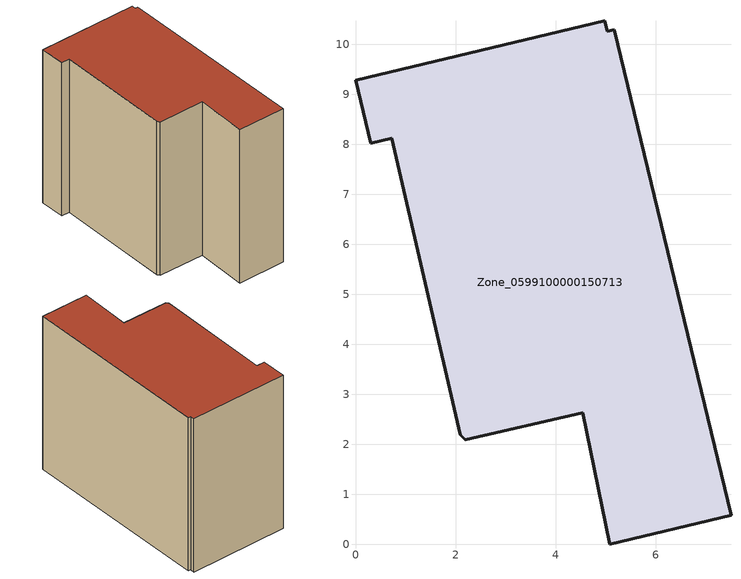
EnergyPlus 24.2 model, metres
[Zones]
Zone_0599100000150713
 floor ground (C_G): 4.54,2.63 2.2,2.09 2.1,2.19 0.72,8.12 0.31,8.02 0,9.28 4.99,10.48 5.04,10.27 5.17,10.3 7.51,0.58 5.09,0 z3.31
 wall outside (C_F): 0.31,8.02 0.72,8.12 2.1,2.19 2.2,2.09 4.54,2.63 5.09,0 7.51,0.58 5.17,10.3 5.04,10.27 4.99,10.48 0,9.28 0.31,8.02 z3.31:11.64
 roof outside (C_R): 7.51,0.58 5.17,10.3 5.04,10.27 4.99,10.48 0,9.28 0.31,8.02 0.72,8.12 2.1,2.19 2.2,2.09 4.54,2.63 5.09,0 z11.64
[BUILDING]
Pand.0599100000150713: North Axis=0; Terrain=City; Loads Convergence Tolerance Value=0.04; Temperature Convergence Tolerance Value=0.4; Solar Distribution=FullExterior; Maximum Number of Warmup Days=25; Minimum Number of Warmup Days=1
[Site:Location]
Rotterdam.The.Hague.AP_ZH_NLD Design_Conditions: Latitude=51.96; Longitude=4.45; Time Zone=1; Elevation=-4.5
[SITE:GROUNDTEMPERATURE:BUILDINGSURFACE]
18, 18, 18, 18, 18, 18, 18, 18, 18, 18, 18, 18
[MATERIAL] Thermal Absorptance=0.9; Solar Absorptance=0.7; Visible Absorptance=0.7
Name | Roughness | Thickness | Conductivity | Density | Specific Heat
G.TI.1946 | MediumSmooth | 0.15 | 1 | 540 | 1210
F.TI.1946 | Rough | 0.3 | 0.857143 | 1920 | 840
R.TI.1946 | MediumRough | 0.2 | 0.1 | 1500 | 1000
[CONSTRUCTION]
C_G: G.TI.1946
C_F: F.TI.1946
C_R: R.TI.1946
[ZONE]
Zone_0599100000150713: Type=1; Multiplier=1; Ceiling Height=Autocalculate; Volume=Autocalculate; Floor Area=autocalculate; Part of Total Floor Area=Yes
[ZONEINFILTRATION:DESIGNFLOWRATE]
Infil_Zone_0599100000150713: Zone or ZoneList or Space or SpaceList=Zone_0599100000150713; Schedule=AlwaysOn; Design Flow Rate Calculation Method=Flow/Area; Flow Rate per Floor Area=0.003; Constant Term Coefficient=1; Temperature Term Coefficient=0; Velocity Term Coefficient=0; Velocity Squared Term Coefficient=0
[HVACTEMPLATE:ZONE:IDEALLOADSAIRSYSTEM]
Zone_0599100000150713: Maximum Heating Supply Air Temperature=50; Minimum Cooling Supply Air Temperature=13; Maximum Heating Supply Air Humidity Ratio=0.0156; Minimum Cooling Supply Air Humidity Ratio=0.0077; Heating Limit=NoLimit; Cooling Limit=NoLimit; Dehumidification Control Type=ConstantSensibleHeatRatio; Cooling Sensible Heat Ratio=0.7; Dehumidification Setpoint=60; Humidification Control Type=None; Humidification Setpoint=30; Outdoor Air Method=None; Outdoor Air Flow Rate per Person=0.00944; Outdoor Air Flow Rate per Zone Floor Area=0; Outdoor Air Flow Rate per Zone=0; Demand Controlled Ventilation Type=None; Outdoor Air Economizer Type=NoEconomizer; Heat Recovery Type=None; Sensible Heat Recovery Effectiveness=0.7; Latent Heat Recovery Effectiveness=0.65
[ZONECONTROL:THERMOSTAT]
ThermostatControl_Zone_0599100000150713: Zone or ZoneList=Zone_0599100000150713; Control Type Schedule=DualSetpointControlType; Control 1=Thermostat_Zone_0599100000150713; Temperature Difference Between Cutout And Setpoint=0
[THERMOSTATSETPOINT:DUALSETPOINT]
Thermostat_Zone_0599100000150713: Heating Setpoint Temperature Schedule=HeatingSetpoint_Zone_0599100000150713; Cooling Setpoint Temperature Schedule=CoolingSetpoint_Zone_0599100000150713
[SCHEDULE:COMPACT]
HeatingSetpoint_Zone_0599100000150713: Through: 12/31, For: AllDays, Until: 24:00, 21
CoolingSetpoint_Zone_0599100000150713: Through: 12/31, For: AllDays, Until: 24:00, 24
DualSetpointControlType: Through: 12/31, For: AllDays, Until: 24:00, 4
AlwaysOn: Through: 12/31, For: AllDays, Until: 24:00, 1
